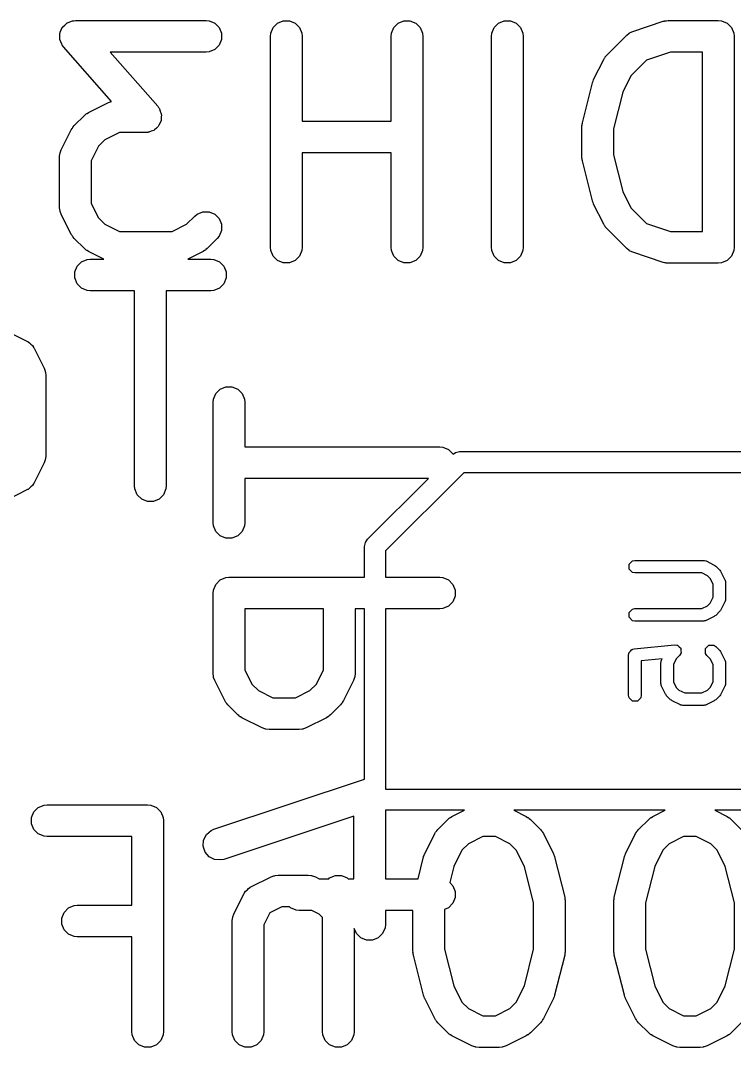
# Model space of a CAD drawing. Extents: x 3.93 to 7.47, y -4.9 to -2.95.
# Drawn here: x 4.5644 to 4.6977, y -4.2092 to -4.0176 of the extents above; entities that cross this region are included whole.
import ezdxf

# ---------------------------------------------------------------- set-up
doc = ezdxf.new("R2010")
doc.units = 0
doc.header["$MEASUREMENT"] = 0
doc.layers.add('BLACK', color=7, linetype='CONTINUOUS')

msp = doc.modelspace()

# ---------------------------------------------------------------- linework, layer by layer
at = {"layer": 'BLACK', "linetype": 'CONTINUOUS'}
for p, q in [((4.57268, -4.01845), (4.57302, -4.01811)), ((4.57302, -4.01811), (4.57311, -4.01807)), ((4.57311, -4.01807), (4.57319, -4.01801)), ((4.57319, -4.01801), (4.57364, -4.01785)), ((4.57364, -4.01785), (4.57408, -4.01767)), ((4.57408, -4.01767), (4.57422, -4.01765)), ((4.57422, -4.01765), (4.57428, -4.01764)), ((4.57428, -4.01764), (4.57436, -4.01764)), ((4.57436, -4.01764), (4.57466, -4.01761)), ((4.57466, -4.01761), (4.59903, -4.01761)), ((4.59903, -4.01761), (4.59961, -4.01767)), ((4.59961, -4.01767), (4.60067, -4.01811)), ((4.60067, -4.01811), (4.60149, -4.01892)), ((4.61157, -4.01892), (4.61239, -4.01811)), ((4.61239, -4.01811), (4.61345, -4.01767)), ((4.61345, -4.01767), (4.61461, -4.01767)), ((4.61461, -4.01767), (4.61567, -4.01811)), ((4.61567, -4.01811), (4.61649, -4.01892)), ((4.63407, -4.01892), (4.63489, -4.01811)), ((4.63489, -4.01811), (4.63595, -4.01767)), ((4.63595, -4.01767), (4.6371, -4.01767)), ((4.6371, -4.01767), (4.63817, -4.01811)), ((4.63817, -4.01811), (4.63898, -4.01892)), ((4.65282, -4.01892), (4.65363, -4.01811)), ((4.65363, -4.01811), (4.6547, -4.01767)), ((4.6547, -4.01767), (4.65585, -4.01767)), ((4.65585, -4.01767), (4.65692, -4.01811)), ((4.65692, -4.01811), (4.65773, -4.01892)), ((4.67871, -4.01964), (4.68434, -4.01776)), ((4.68434, -4.01776), (4.68462, -4.0177)), ((4.68462, -4.0177), (4.68469, -4.01767)), ((4.68469, -4.01767), (4.6848, -4.01766)), ((4.6848, -4.01766), (4.6849, -4.01764)), ((4.6849, -4.01764), (4.68498, -4.01764)), ((4.68498, -4.01764), (4.68527, -4.01761)), ((4.68527, -4.01761), (4.69464, -4.01761)), ((4.69464, -4.01761), (4.69522, -4.01767)), ((4.69522, -4.01767), (4.69629, -4.01811)), ((4.69629, -4.01811), (4.6971, -4.01892)), ((4.57176, -4.01999), (4.5718, -4.0199)), ((4.57176, -4.02047), (4.57176, -4.01999)), ((4.5718, -4.0199), (4.57181, -4.0198)), ((4.57181, -4.0198), (4.57202, -4.01937)), ((4.57202, -4.01937), (4.5722, -4.01892)), ((4.5722, -4.01892), (4.57228, -4.01885)), ((4.57228, -4.01885), (4.57232, -4.01876)), ((4.57232, -4.01876), (4.57268, -4.01845)), ((4.60149, -4.01892), (4.60193, -4.01999)), ((4.60193, -4.01999), (4.60193, -4.02114)), ((4.61108, -4.02056), (4.61113, -4.01999)), ((4.61113, -4.01999), (4.61157, -4.01892)), ((4.61649, -4.01892), (4.61693, -4.01999)), ((4.61693, -4.01999), (4.61698, -4.02056)), ((4.63357, -4.02056), (4.63363, -4.01999)), ((4.63363, -4.01999), (4.63407, -4.01892)), ((4.63898, -4.01892), (4.63942, -4.01999)), ((4.63942, -4.01999), (4.63948, -4.02056)), ((4.65232, -4.02056), (4.65238, -4.01999)), ((4.65238, -4.01999), (4.65282, -4.01892)), ((4.65773, -4.01892), (4.65817, -4.01999)), ((4.65817, -4.01999), (4.65823, -4.02056)), ((4.67756, -4.02035), (4.67801, -4.01998)), ((4.67801, -4.01998), (4.6781, -4.01994)), ((4.6781, -4.01994), (4.67818, -4.01987)), ((4.67818, -4.01987), (4.67871, -4.01964)), ((4.6971, -4.01892), (4.69754, -4.01999)), ((4.69754, -4.01999), (4.6976, -4.02056)), ((4.57173, -4.02095), (4.57176, -4.02047)), ((4.57176, -4.02104), (4.57173, -4.02095)), ((4.57176, -4.02114), (4.57176, -4.02104)), ((4.57195, -4.02158), (4.57176, -4.02114)), ((4.5721, -4.02204), (4.57195, -4.02158)), ((4.57218, -4.02215), (4.5721, -4.02204)), ((4.60193, -4.02114), (4.60149, -4.02221)), ((4.61108, -4.05993), (4.61108, -4.02056)), ((4.61698, -4.02056), (4.61698, -4.03636)), ((4.63357, -4.03636), (4.63357, -4.02056)), ((4.63948, -4.02056), (4.63948, -4.05993)), ((4.65232, -4.05993), (4.65232, -4.02056)), ((4.65823, -4.02056), (4.65823, -4.05993)), ((4.67381, -4.0241), (4.67756, -4.02035)), ((4.6976, -4.02056), (4.6976, -4.05993)), ((4.5722, -4.02221), (4.57218, -4.02215)), ((4.57226, -4.02226), (4.5722, -4.02221)), ((4.57244, -4.02251), (4.57226, -4.02226)), ((4.58137, -4.03272), (4.57244, -4.02251)), ((4.59903, -4.02352), (4.58117, -4.02352)), ((4.58117, -4.02352), (4.59001, -4.03362)), ((4.59961, -4.02346), (4.59903, -4.02352)), ((4.60067, -4.02302), (4.59961, -4.02346)), ((4.60149, -4.02221), (4.60067, -4.02302)), ((4.68575, -4.02352), (4.68124, -4.02502)), ((4.69169, -4.02352), (4.68575, -4.02352)), ((4.69169, -4.05698), (4.69169, -4.02352)), ((4.67138, -4.02862), (4.67326, -4.02487)), ((4.67326, -4.02487), (4.67341, -4.02462)), ((4.67341, -4.02462), (4.67344, -4.02455)), ((4.67344, -4.02455), (4.67351, -4.02447)), ((4.67351, -4.02447), (4.67356, -4.02438)), ((4.67356, -4.02438), (4.67362, -4.02433)), ((4.67362, -4.02433), (4.67381, -4.0241)), ((4.68124, -4.02502), (4.67832, -4.02794)), ((4.66928, -4.03672), (4.67116, -4.02922)), ((4.67116, -4.02922), (4.67117, -4.02918)), ((4.67117, -4.02916), (4.67127, -4.02892)), ((4.67117, -4.02918), (4.67117, -4.02916)), ((4.67127, -4.02892), (4.67135, -4.02868)), ((4.67135, -4.02868), (4.67137, -4.02866)), ((4.67137, -4.02866), (4.67138, -4.02862)), ((4.67832, -4.02794), (4.67681, -4.03097)), ((4.67681, -4.03097), (4.6751, -4.0378)), ((4.57709, -4.0348), (4.58084, -4.03292)), ((4.58084, -4.03292), (4.58137, -4.03272)), ((4.59001, -4.03362), (4.59018, -4.03387)), ((4.57445, -4.03722), (4.57632, -4.03535)), ((4.57632, -4.03535), (4.57655, -4.03516)), ((4.57655, -4.03516), (4.5766, -4.0351)), ((4.5766, -4.0351), (4.57669, -4.03505)), ((4.57669, -4.03505), (4.57677, -4.03498)), ((4.57677, -4.03498), (4.57684, -4.03495)), ((4.57684, -4.03495), (4.57709, -4.0348)), ((4.59018, -4.03387), (4.59024, -4.03392)), ((4.59024, -4.03392), (4.59026, -4.03397)), ((4.59026, -4.03397), (4.59034, -4.03409)), ((4.59034, -4.03409), (4.5905, -4.03454)), ((4.5905, -4.03454), (4.59068, -4.03499)), ((4.59068, -4.03499), (4.59068, -4.03509)), ((4.59068, -4.03509), (4.59071, -4.03518)), ((4.59071, -4.03518), (4.59068, -4.03566)), ((4.5742, -4.0375), (4.57426, -4.03745)), ((4.57426, -4.03745), (4.57445, -4.03722)), ((4.59012, -4.03736), (4.58976, -4.03768)), ((4.59017, -4.03727), (4.59012, -4.03736)), ((4.59024, -4.0372), (4.59017, -4.03727)), ((4.59042, -4.03676), (4.59024, -4.0372)), ((4.59063, -4.03633), (4.59042, -4.03676)), ((4.59064, -4.03623), (4.59063, -4.03633)), ((4.59068, -4.03614), (4.59064, -4.03623)), ((4.59068, -4.03566), (4.59068, -4.03614)), ((4.61698, -4.03636), (4.63357, -4.03636)), ((4.66919, -4.03744), (4.6692, -4.03734)), ((4.66919, -4.04306), (4.66919, -4.03744)), ((4.6692, -4.03729), (4.66923, -4.03708)), ((4.6692, -4.03734), (4.6692, -4.03729)), ((4.66923, -4.03708), (4.66925, -4.03686)), ((4.66925, -4.03686), (4.66927, -4.03682)), ((4.66927, -4.03682), (4.66928, -4.03672)), ((4.57202, -4.04174), (4.57389, -4.03799)), ((4.57389, -4.03799), (4.57405, -4.03774)), ((4.57405, -4.03774), (4.57408, -4.03767)), ((4.57408, -4.03767), (4.57415, -4.03759)), ((4.57415, -4.03759), (4.5742, -4.0375)), ((4.58286, -4.03852), (4.58016, -4.03986)), ((4.58778, -4.03852), (4.58286, -4.03852)), ((4.58809, -4.03849), (4.58778, -4.03852)), ((4.58817, -4.03849), (4.58809, -4.03849)), ((4.58822, -4.03847), (4.58817, -4.03849)), ((4.58836, -4.03846), (4.58822, -4.03847)), ((4.5888, -4.03828), (4.58836, -4.03846)), ((4.58926, -4.03812), (4.5888, -4.03828)), ((4.58933, -4.03806), (4.58926, -4.03812)), ((4.58942, -4.03802), (4.58933, -4.03806)), ((4.58976, -4.03768), (4.58942, -4.03802)), ((4.6751, -4.0378), (4.6751, -4.0427)), ((4.57896, -4.04106), (4.57761, -4.04376)), ((4.58016, -4.03986), (4.57896, -4.04106)), ((4.57171, -4.04306), (4.57176, -4.04249)), ((4.57171, -4.05244), (4.57171, -4.04306)), ((4.57176, -4.04249), (4.5718, -4.04239)), ((4.5718, -4.04239), (4.57181, -4.04228)), ((4.57181, -4.04228), (4.57202, -4.04174)), ((4.63357, -4.04227), (4.61698, -4.04227)), ((4.61698, -4.04227), (4.61698, -4.05993)), ((4.63357, -4.05993), (4.63357, -4.04227)), ((4.6692, -4.04316), (4.66919, -4.04306)), ((4.6692, -4.04321), (4.6692, -4.04316)), ((4.66923, -4.04342), (4.6692, -4.04321)), ((4.6751, -4.0427), (4.67681, -4.04953)), ((4.57761, -4.04376), (4.57761, -4.05174)), ((4.66925, -4.04364), (4.66923, -4.04342)), ((4.66927, -4.04368), (4.66925, -4.04364)), ((4.66928, -4.04378), (4.66927, -4.04368)), ((4.67116, -4.05128), (4.66928, -4.04378)), ((4.67681, -4.04953), (4.67832, -4.05256)), ((4.57176, -4.05301), (4.57171, -4.05244)), ((4.57761, -4.05174), (4.57896, -4.05444)), ((4.67117, -4.05132), (4.67116, -4.05128)), ((4.67117, -4.05134), (4.67117, -4.05132)), ((4.67127, -4.05158), (4.67117, -4.05134)), ((4.67135, -4.05182), (4.67127, -4.05158)), ((4.67137, -4.05184), (4.67135, -4.05182)), ((4.67138, -4.05188), (4.67137, -4.05184)), ((4.67326, -4.05563), (4.67138, -4.05188)), ((4.67832, -4.05256), (4.68124, -4.05548)), ((4.5718, -4.05311), (4.57176, -4.05301)), ((4.57181, -4.05322), (4.5718, -4.05311)), ((4.57202, -4.05376), (4.57181, -4.05322)), ((4.57389, -4.05751), (4.57202, -4.05376)), ((4.57896, -4.05444), (4.58016, -4.05563)), ((4.59541, -4.05563), (4.59694, -4.0541)), ((4.59694, -4.0541), (4.59739, -4.05373)), ((4.59739, -4.05373), (4.59846, -4.05329)), ((4.59846, -4.05329), (4.59961, -4.05329)), ((4.59961, -4.05329), (4.60067, -4.05373)), ((4.60067, -4.05373), (4.60149, -4.05454)), ((4.60149, -4.05454), (4.60193, -4.05561)), ((4.58016, -4.05563), (4.58286, -4.05698)), ((4.59271, -4.05698), (4.59541, -4.05563)), ((4.60193, -4.05561), (4.60193, -4.05676)), ((4.67341, -4.05588), (4.67326, -4.05563)), ((4.67344, -4.05595), (4.67341, -4.05588)), ((4.67351, -4.05603), (4.67344, -4.05595)), ((4.67356, -4.05612), (4.67351, -4.05603)), ((4.67362, -4.05617), (4.67356, -4.05612)), ((4.67381, -4.0564), (4.67362, -4.05617)), ((4.67756, -4.06015), (4.67381, -4.0564)), ((4.68124, -4.05548), (4.68575, -4.05698)), ((4.57405, -4.05775), (4.57389, -4.05751)), ((4.57408, -4.05783), (4.57405, -4.05775)), ((4.57415, -4.05791), (4.57408, -4.05783)), ((4.5742, -4.058), (4.57415, -4.05791)), ((4.57426, -4.05805), (4.5742, -4.058)), ((4.57445, -4.05827), (4.57426, -4.05805)), ((4.57632, -4.06015), (4.57445, -4.05827)), ((4.58286, -4.05698), (4.59271, -4.05698)), ((4.60112, -4.05827), (4.59924, -4.06015)), ((4.60149, -4.05783), (4.60112, -4.05827)), ((4.60193, -4.05676), (4.60149, -4.05783)), ((4.68575, -4.05698), (4.69169, -4.05698)), ((4.57655, -4.06033), (4.57632, -4.06015)), ((4.5766, -4.06039), (4.57655, -4.06033)), ((4.57669, -4.06045), (4.5766, -4.06039)), ((4.57677, -4.06052), (4.57669, -4.06045)), ((4.59888, -4.06045), (4.5988, -4.06052)), ((4.59897, -4.06039), (4.59888, -4.06045)), ((4.59902, -4.06033), (4.59897, -4.06039)), ((4.59924, -4.06015), (4.59902, -4.06033)), ((4.61113, -4.06051), (4.61108, -4.05993)), ((4.61698, -4.05993), (4.61693, -4.06051)), ((4.63363, -4.06051), (4.63357, -4.05993)), ((4.63948, -4.05993), (4.63942, -4.06051)), ((4.65238, -4.06051), (4.65232, -4.05993)), ((4.65823, -4.05993), (4.65817, -4.06051)), ((4.67801, -4.06052), (4.67756, -4.06015)), ((4.6976, -4.05993), (4.69754, -4.06051)), ((4.57577, -4.06262), (4.57684, -4.06218)), ((4.57684, -4.06055), (4.57677, -4.06052)), ((4.57709, -4.0607), (4.57684, -4.06055)), ((4.57684, -4.06218), (4.57741, -4.06212)), ((4.57993, -4.06212), (4.57709, -4.0607)), ((4.57741, -4.06212), (4.57993, -4.06212)), ((4.59848, -4.0607), (4.59563, -4.06212)), ((4.59563, -4.06212), (4.59991, -4.06212)), ((4.59873, -4.06055), (4.59848, -4.0607)), ((4.5988, -4.06052), (4.59873, -4.06055)), ((4.59991, -4.06212), (4.60048, -4.06218)), ((4.60048, -4.06218), (4.60155, -4.06262)), ((4.61157, -4.06158), (4.61113, -4.06051)), ((4.61239, -4.06239), (4.61157, -4.06158)), ((4.61649, -4.06158), (4.61567, -4.06239)), ((4.61693, -4.06051), (4.61649, -4.06158)), ((4.63407, -4.06158), (4.63363, -4.06051)), ((4.63489, -4.06239), (4.63407, -4.06158)), ((4.63898, -4.06158), (4.63817, -4.06239)), ((4.63942, -4.06051), (4.63898, -4.06158)), ((4.65282, -4.06158), (4.65238, -4.06051)), ((4.65363, -4.06239), (4.65282, -4.06158)), ((4.65773, -4.06158), (4.65692, -4.06239)), ((4.65817, -4.06051), (4.65773, -4.06158)), ((4.6781, -4.06056), (4.67801, -4.06052)), ((4.67818, -4.06063), (4.6781, -4.06056)), ((4.67871, -4.06086), (4.67818, -4.06063)), ((4.68434, -4.06274), (4.67871, -4.06086)), ((4.6971, -4.06158), (4.69629, -4.06239)), ((4.69754, -4.06051), (4.6971, -4.06158)), ((4.69754, -4.06051), (4.69754, -4.06051)), ((4.57452, -4.0645), (4.57496, -4.06344)), ((4.57496, -4.06344), (4.57577, -4.06262)), ((4.60155, -4.06262), (4.60236, -4.06344)), ((4.60236, -4.06344), (4.6028, -4.0645)), ((4.61345, -4.06283), (4.61239, -4.06239)), ((4.61461, -4.06283), (4.61345, -4.06283)), ((4.61567, -4.06239), (4.61461, -4.06283)), ((4.63595, -4.06283), (4.63489, -4.06239)), ((4.6371, -4.06283), (4.63595, -4.06283)), ((4.63817, -4.06239), (4.6371, -4.06283)), ((4.6547, -4.06283), (4.65363, -4.06239)), ((4.65585, -4.06283), (4.6547, -4.06283)), ((4.65692, -4.06239), (4.65585, -4.06283)), ((4.68462, -4.0628), (4.68434, -4.06274)), ((4.68469, -4.06283), (4.68462, -4.0628)), ((4.6848, -4.06284), (4.68469, -4.06283)), ((4.6849, -4.06286), (4.6848, -4.06284)), ((4.68498, -4.06286), (4.6849, -4.06286)), ((4.68527, -4.06289), (4.68498, -4.06286)), ((4.69464, -4.06289), (4.68527, -4.06289)), ((4.69522, -4.06283), (4.69464, -4.06289)), ((4.69629, -4.06239), (4.69522, -4.06283)), ((4.57452, -4.06565), (4.57452, -4.0645)), ((4.57496, -4.06672), (4.57452, -4.06565)), ((4.6028, -4.06565), (4.60236, -4.06672)), ((4.6028, -4.0645), (4.6028, -4.06565)), ((4.57577, -4.06753), (4.57496, -4.06672)), ((4.57684, -4.06797), (4.57577, -4.06753)), ((4.57741, -4.06803), (4.57684, -4.06797)), ((4.58571, -4.06803), (4.57741, -4.06803)), ((4.58571, -4.10445), (4.58571, -4.06803)), ((4.59991, -4.06803), (4.59161, -4.06803)), ((4.59161, -4.06803), (4.59161, -4.10445)), ((4.60048, -4.06797), (4.59991, -4.06803)), ((4.60155, -4.06753), (4.60048, -4.06797)), ((4.60236, -4.06672), (4.60155, -4.06753)), ((4.56186, -4.07556), (4.56561, -4.07743)), ((4.56561, -4.07743), (4.5657, -4.07749)), ((4.5657, -4.07749), (4.56575, -4.07751)), ((4.56575, -4.07751), (4.56581, -4.07756)), ((4.56581, -4.07756), (4.5661, -4.07774)), ((4.5661, -4.07774), (4.56634, -4.07802)), ((4.56634, -4.07802), (4.56662, -4.07826)), ((4.56662, -4.07826), (4.5668, -4.07856)), ((4.5668, -4.07856), (4.56685, -4.07861)), ((4.56685, -4.07861), (4.56687, -4.07866)), ((4.56687, -4.07866), (4.56693, -4.07875)), ((4.56693, -4.07875), (4.5688, -4.0825)), ((4.5688, -4.0825), (4.56901, -4.08304)), ((4.56901, -4.08304), (4.56902, -4.08315)), ((4.56902, -4.08315), (4.56906, -4.08325)), ((4.56906, -4.08325), (4.56912, -4.08382)), ((4.56912, -4.08382), (4.56912, -4.09882)), ((4.6004, -4.08826), (4.60084, -4.0872)), ((4.60084, -4.0872), (4.60166, -4.08638)), ((4.60166, -4.08638), (4.60272, -4.08594)), ((4.60272, -4.08594), (4.60387, -4.08594)), ((4.60387, -4.08594), (4.60494, -4.08638)), ((4.60494, -4.08638), (4.60575, -4.0872)), ((4.60575, -4.0872), (4.60619, -4.08826)), ((4.60034, -4.08884), (4.6004, -4.08826)), ((4.60034, -4.11133), (4.60034, -4.08884)), ((4.60619, -4.08826), (4.60625, -4.08884)), ((4.60625, -4.08884), (4.60625, -4.09713)), ((4.60625, -4.09713), (4.64267, -4.09713)), ((4.64267, -4.09713), (4.64324, -4.09719)), ((4.64324, -4.09719), (4.64431, -4.09763)), ((4.64431, -4.09763), (4.64512, -4.09844)), ((4.64512, -4.09844), (4.64514, -4.0985)), ((4.64514, -4.0985), (4.64558, -4.0982)), ((4.64558, -4.0982), (4.64634, -4.09805)), ((4.64558, -4.0982), (4.64558, -4.0982)), ((4.64634, -4.09805), (4.7196, -4.09805)), ((4.5688, -4.10014), (4.56693, -4.10389)), ((4.56901, -4.0996), (4.5688, -4.10014)), ((4.56902, -4.0995), (4.56901, -4.0996)), ((4.56906, -4.0994), (4.56902, -4.0995)), ((4.56912, -4.09882), (4.56906, -4.0994)), ((4.64715, -4.10199), (4.63256, -4.11658)), ((4.71633, -4.10199), (4.64715, -4.10199)), ((4.56662, -4.10438), (4.56634, -4.10462)), ((4.5668, -4.10409), (4.56662, -4.10438)), ((4.56685, -4.10403), (4.5668, -4.10409)), ((4.56687, -4.10399), (4.56685, -4.10403)), ((4.56693, -4.10389), (4.56687, -4.10399)), ((4.58576, -4.10502), (4.58571, -4.10445)), ((4.59161, -4.10445), (4.59156, -4.10502)), ((4.64054, -4.10304), (4.60625, -4.10304)), ((4.60625, -4.10304), (4.60625, -4.11133)), ((4.6292, -4.11438), (4.64054, -4.10304)), ((4.56561, -4.10521), (4.56186, -4.10709)), ((4.5657, -4.10515), (4.56561, -4.10521)), ((4.56575, -4.10514), (4.5657, -4.10515)), ((4.56581, -4.10509), (4.56575, -4.10514)), ((4.5661, -4.1049), (4.56581, -4.10509)), ((4.56634, -4.10462), (4.5661, -4.1049)), ((4.5862, -4.10609), (4.58576, -4.10502)), ((4.58702, -4.1069), (4.5862, -4.10609)), ((4.59111, -4.10609), (4.5903, -4.1069)), ((4.59156, -4.10502), (4.59111, -4.10609)), ((4.58808, -4.10734), (4.58702, -4.1069)), ((4.58924, -4.10734), (4.58808, -4.10734)), ((4.5903, -4.1069), (4.58924, -4.10734)), ((4.6004, -4.11191), (4.60034, -4.11133)), ((4.60084, -4.11297), (4.6004, -4.11191)), ((4.60619, -4.11191), (4.60575, -4.11297)), ((4.60625, -4.11133), (4.60619, -4.11191)), ((4.60166, -4.11379), (4.60084, -4.11297)), ((4.60272, -4.11423), (4.60166, -4.11379)), ((4.60494, -4.11379), (4.60387, -4.11423)), ((4.60575, -4.11297), (4.60494, -4.11379)), ((4.60387, -4.11423), (4.60272, -4.11423)), ((4.62862, -4.11577), (4.62877, -4.11502)), ((4.62862, -4.1215), (4.62862, -4.11577)), ((4.62877, -4.11502), (4.6292, -4.11438)), ((4.63256, -4.11658), (4.63256, -4.1215)), ((4.678, -4.11907), (4.67864, -4.11843)), ((4.678, -4.11997), (4.678, -4.11907)), ((4.67864, -4.11843), (4.67909, -4.11834)), ((4.67909, -4.11834), (4.69184, -4.11834)), ((4.69184, -4.11834), (4.6919, -4.11835)), ((4.6919, -4.11835), (4.69192, -4.11834)), ((4.69192, -4.11834), (4.6921, -4.11839)), ((4.6921, -4.11839), (4.69229, -4.11843)), ((4.69229, -4.11843), (4.69231, -4.11845)), ((4.69231, -4.11845), (4.69237, -4.11846)), ((4.69237, -4.11846), (4.69387, -4.11921)), ((4.69387, -4.11921), (4.69402, -4.11933)), ((4.69402, -4.11933), (4.69417, -4.11943)), ((4.69417, -4.11943), (4.69492, -4.12018)), ((4.60166, -4.122), (4.60272, -4.12156)), ((4.60272, -4.12156), (4.6033, -4.1215)), ((4.6033, -4.1215), (4.62862, -4.1215)), ((4.63256, -4.1215), (4.64267, -4.1215)), ((4.64267, -4.1215), (4.64324, -4.12156)), ((4.64324, -4.12156), (4.64431, -4.122)), ((4.67864, -4.12061), (4.678, -4.11997)), ((4.67909, -4.1207), (4.67864, -4.12061)), ((4.69156, -4.1207), (4.67909, -4.1207)), ((4.69264, -4.12124), (4.69156, -4.1207)), ((4.69312, -4.12172), (4.69264, -4.12124)), ((4.69366, -4.1228), (4.69312, -4.12172)), ((4.69492, -4.12018), (4.69503, -4.12034)), ((4.69503, -4.12034), (4.69514, -4.12049)), ((4.69514, -4.12049), (4.69589, -4.12199)), ((4.6004, -4.12388), (4.60084, -4.12282)), ((4.60084, -4.12282), (4.60166, -4.122)), ((4.64431, -4.122), (4.64512, -4.12282)), ((4.64512, -4.12282), (4.64556, -4.12388)), ((4.69366, -4.12524), (4.69366, -4.1228)), ((4.69589, -4.12199), (4.69591, -4.12205)), ((4.69591, -4.12205), (4.69593, -4.12207)), ((4.69593, -4.12207), (4.69597, -4.12225)), ((4.69597, -4.12225), (4.69602, -4.12243)), ((4.69602, -4.12243), (4.69601, -4.12246)), ((4.69601, -4.12246), (4.69602, -4.12252)), ((4.69602, -4.12252), (4.69602, -4.12552)), ((4.60034, -4.12446), (4.6004, -4.12388)), ((4.60034, -4.13945), (4.60034, -4.12446)), ((4.64556, -4.12503), (4.64512, -4.1261)), ((4.64556, -4.12388), (4.64556, -4.12503)), ((4.69312, -4.12632), (4.69366, -4.12524)), ((4.69602, -4.1256), (4.69597, -4.12578)), ((4.69602, -4.12552), (4.69601, -4.12558)), ((4.69601, -4.12558), (4.69602, -4.1256)), ((4.62097, -4.12741), (4.60625, -4.12741)), ((4.60625, -4.12741), (4.60625, -4.13876)), ((4.62097, -4.13876), (4.62097, -4.12741)), ((4.62862, -4.12741), (4.62687, -4.12741)), ((4.62687, -4.12741), (4.62687, -4.13945)), ((4.62862, -4.15915), (4.62862, -4.12741)), ((4.64267, -4.12741), (4.63256, -4.12741)), ((4.63256, -4.12741), (4.63256, -4.16104)), ((4.64324, -4.12735), (4.64267, -4.12741)), ((4.64431, -4.12691), (4.64324, -4.12735)), ((4.64512, -4.1261), (4.64431, -4.12691)), ((4.678, -4.12807), (4.67864, -4.12743)), ((4.67864, -4.12743), (4.67909, -4.12734)), ((4.67909, -4.12734), (4.69156, -4.12734)), ((4.69156, -4.12734), (4.69264, -4.1268)), ((4.69264, -4.1268), (4.69312, -4.12632)), ((4.69589, -4.12605), (4.69514, -4.12755)), ((4.69591, -4.12599), (4.69589, -4.12605)), ((4.69593, -4.12597), (4.69591, -4.12599)), ((4.69597, -4.12578), (4.69593, -4.12597)), ((4.678, -4.12897), (4.678, -4.12807)), ((4.67864, -4.12961), (4.678, -4.12897)), ((4.69387, -4.12882), (4.69237, -4.12957)), ((4.69402, -4.12871), (4.69387, -4.12882)), ((4.69417, -4.1286), (4.69402, -4.12871)), ((4.69492, -4.12785), (4.69417, -4.1286)), ((4.69503, -4.1277), (4.69492, -4.12785)), ((4.69514, -4.12755), (4.69503, -4.1277)), ((4.67909, -4.1297), (4.67864, -4.12961)), ((4.69184, -4.1297), (4.67909, -4.1297)), ((4.6919, -4.12969), (4.69184, -4.1297)), ((4.69192, -4.1297), (4.6919, -4.12969)), ((4.6921, -4.12965), (4.69192, -4.1297)), ((4.69229, -4.12961), (4.6921, -4.12965)), ((4.69231, -4.12959), (4.69229, -4.12961)), ((4.69237, -4.12957), (4.69231, -4.12959)), ((4.67828, -4.13528), (4.67853, -4.13498)), ((4.67853, -4.13498), (4.67861, -4.13495)), ((4.67861, -4.13495), (4.67864, -4.13493)), ((4.67864, -4.13493), (4.6787, -4.13493)), ((4.6787, -4.13493), (4.67897, -4.13484)), ((4.67897, -4.13484), (4.68647, -4.13409)), ((4.68647, -4.13409), (4.68693, -4.13414)), ((4.68693, -4.13414), (4.68698, -4.13418)), ((4.68698, -4.13418), (4.68704, -4.13418)), ((4.68704, -4.13418), (4.68732, -4.13446)), ((4.68732, -4.13446), (4.68763, -4.13471)), ((4.68763, -4.13471), (4.68764, -4.13477)), ((4.68764, -4.13477), (4.68768, -4.13481)), ((4.68768, -4.13481), (4.68768, -4.13521)), ((4.69225, -4.13481), (4.69289, -4.13418)), ((4.69225, -4.13572), (4.69225, -4.13481)), ((4.69289, -4.13418), (4.69379, -4.13418)), ((4.69379, -4.13418), (4.69417, -4.13443)), ((4.69417, -4.13443), (4.69492, -4.13518)), ((4.69492, -4.13518), (4.69503, -4.13534)), ((4.67791, -4.13602), (4.67796, -4.13573)), ((4.67791, -4.14352), (4.67791, -4.13602)), ((4.67796, -4.13568), (4.67798, -4.13565)), ((4.67796, -4.13573), (4.67796, -4.13568)), ((4.67798, -4.13565), (4.678, -4.13556)), ((4.678, -4.13556), (4.67828, -4.13528)), ((4.68418, -4.13669), (4.68027, -4.13709)), ((4.68027, -4.13709), (4.68027, -4.14352)), ((4.68396, -4.13725), (4.684, -4.13706)), ((4.684, -4.13706), (4.68402, -4.13704)), ((4.68402, -4.13704), (4.68403, -4.13699)), ((4.68403, -4.13699), (4.68418, -4.13669)), ((4.68681, -4.13672), (4.68627, -4.13779)), ((4.68742, -4.1361), (4.68681, -4.13672)), ((4.68768, -4.13572), (4.68742, -4.1361)), ((4.68768, -4.13521), (4.68772, -4.13561)), ((4.68772, -4.13561), (4.68768, -4.13566)), ((4.68768, -4.13566), (4.68768, -4.13572)), ((4.6925, -4.1361), (4.69225, -4.13572)), ((4.69312, -4.13672), (4.6925, -4.1361)), ((4.69366, -4.13779), (4.69312, -4.13672)), ((4.69503, -4.13534), (4.69514, -4.13549)), ((4.69514, -4.13549), (4.69589, -4.13699)), ((4.69589, -4.13699), (4.69591, -4.13704)), ((4.69591, -4.13704), (4.69593, -4.13706)), ((4.69593, -4.13706), (4.69597, -4.13725)), ((4.60625, -4.13876), (4.6076, -4.14145)), ((4.61962, -4.14145), (4.62097, -4.13876)), ((4.68391, -4.13743), (4.68396, -4.13725)), ((4.68392, -4.13746), (4.68391, -4.13743)), ((4.68391, -4.13752), (4.68392, -4.13746)), ((4.68391, -4.14127), (4.68391, -4.13752)), ((4.68627, -4.13779), (4.68627, -4.14099)), ((4.69366, -4.14099), (4.69366, -4.13779)), ((4.69597, -4.13725), (4.69602, -4.13743)), ((4.69602, -4.13743), (4.69601, -4.13746)), ((4.69601, -4.13746), (4.69602, -4.13752)), ((4.69602, -4.13752), (4.69602, -4.14127)), ((4.6004, -4.14003), (4.60034, -4.13945)), ((4.60044, -4.14013), (4.6004, -4.14003)), ((4.60045, -4.14023), (4.60044, -4.14013)), ((4.60066, -4.14077), (4.60045, -4.14023)), ((4.60253, -4.14452), (4.60066, -4.14077)), ((4.62656, -4.14077), (4.62469, -4.14452)), ((4.62677, -4.14023), (4.62656, -4.14077)), ((4.62678, -4.14013), (4.62677, -4.14023)), ((4.62682, -4.14003), (4.62678, -4.14013)), ((4.62687, -4.13945), (4.62682, -4.14003)), ((4.6076, -4.14145), (4.6088, -4.14265)), ((4.6088, -4.14265), (4.61149, -4.144)), ((4.61572, -4.144), (4.61842, -4.14265)), ((4.61842, -4.14265), (4.61962, -4.14145)), ((4.68392, -4.14132), (4.68391, -4.14127)), ((4.68391, -4.14135), (4.68392, -4.14132)), ((4.68396, -4.14153), (4.68391, -4.14135)), ((4.684, -4.14172), (4.68396, -4.14153)), ((4.68402, -4.14174), (4.684, -4.14172)), ((4.68403, -4.14179), (4.68402, -4.14174)), ((4.68478, -4.14329), (4.68403, -4.14179)), ((4.68627, -4.14099), (4.68681, -4.14207)), ((4.68681, -4.14207), (4.68729, -4.14254)), ((4.68729, -4.14254), (4.68837, -4.14308)), ((4.69156, -4.14308), (4.69264, -4.14254)), ((4.69264, -4.14254), (4.69312, -4.14207)), ((4.69312, -4.14207), (4.69366, -4.14099)), ((4.69589, -4.14179), (4.69514, -4.14329)), ((4.69591, -4.14174), (4.69589, -4.14179)), ((4.69593, -4.14172), (4.69591, -4.14174)), ((4.69597, -4.14153), (4.69593, -4.14172)), ((4.69602, -4.14135), (4.69597, -4.14153)), ((4.69602, -4.14127), (4.69601, -4.14132)), ((4.69601, -4.14132), (4.69602, -4.14135)), ((4.60269, -4.14477), (4.60253, -4.14452)), ((4.60272, -4.14484), (4.60269, -4.14477)), ((4.61149, -4.144), (4.61572, -4.144)), ((4.62453, -4.14477), (4.6245, -4.14484)), ((4.62469, -4.14452), (4.62453, -4.14477)), ((4.678, -4.14397), (4.67791, -4.14352)), ((4.67864, -4.14461), (4.678, -4.14397)), ((4.67954, -4.14461), (4.67864, -4.14461)), ((4.68018, -4.14397), (4.67954, -4.14461)), ((4.68027, -4.14352), (4.68018, -4.14397)), ((4.6849, -4.14344), (4.68478, -4.14329)), ((4.685, -4.1436), (4.6849, -4.14344)), ((4.68575, -4.14435), (4.685, -4.1436)), ((4.68591, -4.14446), (4.68575, -4.14435)), ((4.68606, -4.14457), (4.68591, -4.14446)), ((4.68756, -4.14532), (4.68606, -4.14457)), ((4.68837, -4.14308), (4.69156, -4.14308)), ((4.69387, -4.14457), (4.69237, -4.14532)), ((4.69402, -4.14446), (4.69387, -4.14457)), ((4.69417, -4.14435), (4.69402, -4.14446)), ((4.69492, -4.1436), (4.69417, -4.14435)), ((4.69503, -4.14344), (4.69492, -4.1436)), ((4.69514, -4.14329), (4.69503, -4.14344)), ((4.60278, -4.14493), (4.60272, -4.14484)), ((4.60284, -4.14501), (4.60278, -4.14493)), ((4.6029, -4.14507), (4.60284, -4.14501)), ((4.60308, -4.14529), (4.6029, -4.14507)), ((4.60496, -4.14717), (4.60308, -4.14529)), ((4.62413, -4.14529), (4.62226, -4.14717)), ((4.62432, -4.14507), (4.62413, -4.14529)), ((4.62438, -4.14501), (4.62432, -4.14507)), ((4.62443, -4.14493), (4.62438, -4.14501)), ((4.6245, -4.14484), (4.62443, -4.14493)), ((4.68762, -4.14534), (4.68756, -4.14532)), ((4.68764, -4.14536), (4.68762, -4.14534)), ((4.68782, -4.14539), (4.68764, -4.14536)), ((4.688, -4.14544), (4.68782, -4.14539)), ((4.68803, -4.14543), (4.688, -4.14544)), ((4.68809, -4.14545), (4.68803, -4.14543)), ((4.69184, -4.14545), (4.68809, -4.14545)), ((4.6919, -4.14543), (4.69184, -4.14545)), ((4.69192, -4.14544), (4.6919, -4.14543)), ((4.6921, -4.14539), (4.69192, -4.14544)), ((4.69229, -4.14536), (4.6921, -4.14539)), ((4.69231, -4.14534), (4.69229, -4.14536)), ((4.69237, -4.14532), (4.69231, -4.14534)), ((4.60519, -4.14735), (4.60496, -4.14717)), ((4.60524, -4.14741), (4.60519, -4.14735)), ((4.60533, -4.14747), (4.60524, -4.14741)), ((4.60541, -4.14753), (4.60533, -4.14747)), ((4.60548, -4.14756), (4.60541, -4.14753)), ((4.60573, -4.14772), (4.60548, -4.14756)), ((4.60948, -4.14959), (4.60573, -4.14772)), ((4.62149, -4.14772), (4.61774, -4.14959)), ((4.62174, -4.14756), (4.62149, -4.14772)), ((4.62181, -4.14753), (4.62174, -4.14756)), ((4.62189, -4.14747), (4.62181, -4.14753)), ((4.62198, -4.14741), (4.62189, -4.14747)), ((4.62203, -4.14735), (4.62198, -4.14741)), ((4.62226, -4.14717), (4.62203, -4.14735)), ((4.61002, -4.1498), (4.60948, -4.14959)), ((4.61012, -4.14981), (4.61002, -4.1498)), ((4.61022, -4.14985), (4.61012, -4.14981)), ((4.6108, -4.14991), (4.61022, -4.14985)), ((4.61642, -4.14991), (4.6108, -4.14991)), ((4.617, -4.14985), (4.61642, -4.14991)), ((4.6171, -4.14981), (4.617, -4.14985)), ((4.6172, -4.1498), (4.6171, -4.14981)), ((4.61774, -4.14959), (4.6172, -4.1498)), ((4.60049, -4.16852), (4.62861, -4.15915)), ((4.62861, -4.15915), (4.62862, -4.15915)), ((4.63256, -4.16104), (4.74279, -4.16104)), ((4.56648, -4.16634), (4.56692, -4.16527)), ((4.56692, -4.16527), (4.56773, -4.16446)), ((4.56773, -4.16446), (4.5688, -4.16402)), ((4.5688, -4.16402), (4.56937, -4.16396)), ((4.56937, -4.16396), (4.58812, -4.16396)), ((4.58812, -4.16396), (4.5887, -4.16402)), ((4.5887, -4.16402), (4.58976, -4.16446)), ((4.58976, -4.16446), (4.59058, -4.16527)), ((4.59058, -4.16527), (4.59102, -4.16634)), ((4.6325, -4.16498), (4.6325, -4.17775)), ((4.64725, -4.16498), (4.6325, -4.16498)), ((4.64492, -4.16615), (4.64725, -4.16498)), ((4.68474, -4.16498), (4.65648, -4.16498)), ((4.65648, -4.16498), (4.65881, -4.16615)), ((4.68241, -4.16615), (4.68474, -4.16498)), ((4.71764, -4.16498), (4.69398, -4.16498)), ((4.69398, -4.16498), (4.6963, -4.16615)), ((4.56648, -4.16749), (4.56648, -4.16634)), ((4.56692, -4.16855), (4.56648, -4.16749)), ((4.59102, -4.16634), (4.59107, -4.16691)), ((4.59107, -4.16691), (4.59107, -4.20628)), ((4.62659, -4.16605), (4.60236, -4.17413)), ((4.62659, -4.17775), (4.62659, -4.16605)), ((4.64228, -4.16857), (4.64415, -4.1667)), ((4.64415, -4.1667), (4.64438, -4.16651)), ((4.64438, -4.16651), (4.64443, -4.16645)), ((4.64443, -4.16645), (4.64452, -4.1664)), ((4.64452, -4.1664), (4.6446, -4.16633)), ((4.6446, -4.16633), (4.64467, -4.1663)), ((4.64467, -4.1663), (4.64492, -4.16615)), ((4.65881, -4.16615), (4.65906, -4.1663)), ((4.65906, -4.1663), (4.65913, -4.16633)), ((4.65913, -4.16633), (4.65921, -4.1664)), ((4.65921, -4.1664), (4.6593, -4.16645)), ((4.6593, -4.16645), (4.65935, -4.16651)), ((4.65935, -4.16651), (4.65957, -4.1667)), ((4.65957, -4.1667), (4.66145, -4.16857)), ((4.67977, -4.16857), (4.68165, -4.1667)), ((4.68165, -4.1667), (4.68187, -4.16651)), ((4.68187, -4.16651), (4.68192, -4.16645)), ((4.68192, -4.16645), (4.68201, -4.1664)), ((4.68201, -4.1664), (4.68209, -4.16633)), ((4.68209, -4.16633), (4.68217, -4.1663)), ((4.68217, -4.1663), (4.68241, -4.16615)), ((4.6963, -4.16615), (4.69655, -4.1663)), ((4.69655, -4.1663), (4.69662, -4.16633)), ((4.69662, -4.16633), (4.6967, -4.1664)), ((4.6967, -4.1664), (4.69679, -4.16645)), ((4.69679, -4.16645), (4.69684, -4.16651)), ((4.69684, -4.16651), (4.69707, -4.1667)), ((4.69707, -4.1667), (4.69894, -4.16857)), ((4.56773, -4.16937), (4.56692, -4.16855)), ((4.5688, -4.16981), (4.56773, -4.16937)), ((4.59858, -4.17055), (4.59909, -4.16951)), ((4.59909, -4.16951), (4.59996, -4.16876)), ((4.59996, -4.16876), (4.60049, -4.16852)), ((4.63985, -4.17309), (4.64172, -4.16934)), ((4.64172, -4.16934), (4.64188, -4.16909)), ((4.64188, -4.16909), (4.64191, -4.16902)), ((4.64191, -4.16902), (4.64197, -4.16894)), ((4.64197, -4.16894), (4.64203, -4.16885)), ((4.64203, -4.16885), (4.64209, -4.1688)), ((4.64209, -4.1688), (4.64228, -4.16857)), ((4.66145, -4.16857), (4.66164, -4.1688)), ((4.66164, -4.1688), (4.66169, -4.16885)), ((4.66169, -4.16885), (4.66175, -4.16894)), ((4.66175, -4.16894), (4.66182, -4.16902)), ((4.66182, -4.16902), (4.66185, -4.16909)), ((4.66185, -4.16909), (4.662, -4.16934)), ((4.662, -4.16934), (4.66388, -4.17309)), ((4.67734, -4.17309), (4.67922, -4.16934)), ((4.67922, -4.16934), (4.67937, -4.16909)), ((4.67937, -4.16909), (4.6794, -4.16902)), ((4.6794, -4.16902), (4.67947, -4.16894)), ((4.67947, -4.16894), (4.67953, -4.16885)), ((4.67953, -4.16885), (4.67959, -4.1688)), ((4.67959, -4.1688), (4.67977, -4.16857)), ((4.56937, -4.16986), (4.5688, -4.16981)), ((4.58517, -4.16986), (4.56937, -4.16986)), ((4.58517, -4.18271), (4.58517, -4.16986)), ((4.59849, -4.17169), (4.59858, -4.17055)), ((4.64799, -4.17121), (4.64679, -4.17241)), ((4.65068, -4.16986), (4.64799, -4.17121)), ((4.65304, -4.16986), (4.65068, -4.16986)), ((4.65574, -4.17121), (4.65304, -4.16986)), ((4.65693, -4.17241), (4.65574, -4.17121)), ((4.68548, -4.17121), (4.68429, -4.17241)), ((4.68818, -4.16986), (4.68548, -4.17121)), ((4.69054, -4.16986), (4.68818, -4.16986)), ((4.69323, -4.17121), (4.69054, -4.16986)), ((4.69443, -4.17241), (4.69323, -4.17121)), ((4.59886, -4.17279), (4.59849, -4.17169)), ((4.59961, -4.17366), (4.59886, -4.17279)), ((4.63964, -4.17363), (4.63973, -4.17339)), ((4.63973, -4.17339), (4.63982, -4.17315)), ((4.63982, -4.17315), (4.63983, -4.17313)), ((4.63983, -4.17313), (4.63985, -4.17309)), ((4.64679, -4.17241), (4.64527, -4.17544)), ((4.65845, -4.17544), (4.65693, -4.17241)), ((4.66388, -4.17309), (4.66389, -4.17313)), ((4.66389, -4.17313), (4.66391, -4.17315)), ((4.66391, -4.17315), (4.66399, -4.17339)), ((4.66399, -4.17339), (4.66408, -4.17363)), ((4.67714, -4.17363), (4.67723, -4.17339)), ((4.67723, -4.17339), (4.67731, -4.17315)), ((4.67731, -4.17315), (4.67733, -4.17313)), ((4.67733, -4.17313), (4.67734, -4.17309)), ((4.68429, -4.17241), (4.68277, -4.17544)), ((4.69595, -4.17544), (4.69443, -4.17241)), ((4.60064, -4.17417), (4.59961, -4.17366)), ((4.60179, -4.17425), (4.60064, -4.17417)), ((4.60236, -4.17413), (4.60179, -4.17425)), ((4.63861, -4.17775), (4.63962, -4.17369)), ((4.63962, -4.17369), (4.63964, -4.17365)), ((4.63964, -4.17365), (4.63964, -4.17363)), ((4.64527, -4.17544), (4.64452, -4.17846)), ((4.66016, -4.18227), (4.65845, -4.17544)), ((4.66408, -4.17363), (4.66409, -4.17365)), ((4.66409, -4.17365), (4.6641, -4.17369)), ((4.6641, -4.17369), (4.66598, -4.18119)), ((4.67524, -4.18119), (4.67712, -4.17369)), ((4.67712, -4.17369), (4.67713, -4.17365)), ((4.67713, -4.17365), (4.67714, -4.17363)), ((4.68277, -4.17544), (4.68106, -4.18227)), ((4.69765, -4.18227), (4.69595, -4.17544)), ((4.61117, -4.17739), (4.61171, -4.17719)), ((4.61171, -4.17719), (4.61182, -4.17718)), ((4.61182, -4.17718), (4.61192, -4.17714)), ((4.61192, -4.17714), (4.61249, -4.17708)), ((4.61249, -4.17708), (4.61812, -4.17708)), ((4.61812, -4.17708), (4.61869, -4.17714)), ((4.61869, -4.17714), (4.61879, -4.17718)), ((4.61879, -4.17718), (4.6189, -4.17719)), ((4.6189, -4.17719), (4.61944, -4.17739)), ((4.6221, -4.17758), (4.62317, -4.17714)), ((4.62317, -4.17714), (4.62432, -4.17714)), ((4.62432, -4.17714), (4.62538, -4.17758)), ((4.60733, -4.17933), (4.60742, -4.17927)), ((4.60742, -4.17927), (4.61117, -4.17739)), ((4.61944, -4.17739), (4.62014, -4.17775)), ((4.62014, -4.17775), (4.62193, -4.17775)), ((4.62193, -4.17775), (4.6221, -4.17758)), ((4.62538, -4.17758), (4.62555, -4.17775)), ((4.62555, -4.17775), (4.62659, -4.17775)), ((4.6325, -4.17775), (4.63861, -4.17775)), ((4.64452, -4.17846), (4.64512, -4.17906)), ((4.64512, -4.17906), (4.64556, -4.18012)), ((4.60423, -4.18434), (4.6061, -4.18059)), ((4.6061, -4.18059), (4.60616, -4.18049)), ((4.60616, -4.18049), (4.60618, -4.18045)), ((4.60618, -4.18045), (4.60623, -4.18039)), ((4.60623, -4.18039), (4.60641, -4.1801)), ((4.60641, -4.1801), (4.60669, -4.17986)), ((4.60669, -4.17986), (4.60693, -4.17958)), ((4.60693, -4.17958), (4.60722, -4.17939)), ((4.60722, -4.17939), (4.60728, -4.17934)), ((4.60728, -4.17934), (4.60733, -4.17933)), ((4.64556, -4.18012), (4.64556, -4.18128)), ((4.57336, -4.1832), (4.57442, -4.18276)), ((4.57442, -4.18276), (4.575, -4.18271)), ((4.575, -4.18271), (4.58517, -4.18271)), ((4.61319, -4.18299), (4.61094, -4.18411)), ((4.61461, -4.18299), (4.61319, -4.18299)), ((4.61478, -4.18315), (4.61461, -4.18299)), ((4.64512, -4.18234), (4.64431, -4.18315)), ((4.64556, -4.18128), (4.64512, -4.18234)), ((4.66016, -4.19092), (4.66016, -4.18227)), ((4.66598, -4.18119), (4.66599, -4.18129)), ((4.66599, -4.18129), (4.66601, -4.18133)), ((4.66601, -4.18133), (4.66603, -4.18155)), ((4.66603, -4.18155), (4.66606, -4.18177)), ((4.66606, -4.18177), (4.66605, -4.18181)), ((4.66605, -4.18181), (4.66606, -4.18191)), ((4.66606, -4.18191), (4.66606, -4.19128)), ((4.67516, -4.18177), (4.67519, -4.18155)), ((4.67517, -4.18181), (4.67516, -4.18177)), ((4.67516, -4.18191), (4.67517, -4.18181)), ((4.67516, -4.19128), (4.67516, -4.18191)), ((4.67519, -4.18155), (4.67521, -4.18133)), ((4.67521, -4.18133), (4.67523, -4.18129)), ((4.67523, -4.18129), (4.67524, -4.18119)), ((4.68106, -4.18227), (4.68106, -4.19092)), ((4.69765, -4.19092), (4.69765, -4.18227)), ((4.5721, -4.18508), (4.57254, -4.18402)), ((4.57254, -4.18402), (4.57336, -4.1832)), ((4.60397, -4.18508), (4.60401, -4.18498)), ((4.60401, -4.18498), (4.60402, -4.18488)), ((4.60402, -4.18488), (4.60423, -4.18434)), ((4.61094, -4.18411), (4.60982, -4.18636)), ((4.61584, -4.1836), (4.61478, -4.18315)), ((4.61642, -4.18365), (4.61584, -4.1836)), ((4.61875, -4.18365), (4.61642, -4.18365)), ((4.62012, -4.18434), (4.61875, -4.18365)), ((4.62079, -4.18501), (4.62012, -4.18434)), ((4.62079, -4.20628), (4.62079, -4.18501)), ((4.63766, -4.18365), (4.6325, -4.18365)), ((4.6325, -4.18365), (4.6325, -4.18632)), ((4.63766, -4.19128), (4.63766, -4.18365)), ((4.64431, -4.18315), (4.64357, -4.18346)), ((4.64357, -4.18346), (4.64357, -4.19092)), ((4.5721, -4.18623), (4.5721, -4.18508)), ((4.57254, -4.1873), (4.5721, -4.18623)), ((4.60392, -4.18566), (4.60397, -4.18508)), ((4.60392, -4.20628), (4.60392, -4.18566)), ((4.60982, -4.18636), (4.60982, -4.20628)), ((4.63244, -4.1869), (4.632, -4.18796)), ((4.6325, -4.18632), (4.63244, -4.1869)), ((4.57336, -4.18811), (4.57254, -4.1873)), ((4.57442, -4.18855), (4.57336, -4.18811)), ((4.575, -4.18861), (4.57442, -4.18855)), ((4.58517, -4.18861), (4.575, -4.18861)), ((4.58517, -4.20628), (4.58517, -4.18861)), ((4.62709, -4.18796), (4.62669, -4.18701)), ((4.62669, -4.18701), (4.62669, -4.20628)), ((4.6279, -4.18878), (4.62709, -4.18796)), ((4.62897, -4.18922), (4.6279, -4.18878)), ((4.63118, -4.18878), (4.63012, -4.18922)), ((4.632, -4.18796), (4.63118, -4.18878)), ((4.63012, -4.18922), (4.62897, -4.18922)), ((4.63767, -4.19138), (4.63766, -4.19128)), ((4.63766, -4.19143), (4.63767, -4.19138)), ((4.6377, -4.19164), (4.63766, -4.19143)), ((4.63772, -4.19186), (4.6377, -4.19164)), ((4.63773, -4.1919), (4.63772, -4.19186)), ((4.63775, -4.192), (4.63773, -4.1919)), ((4.63962, -4.1995), (4.63775, -4.192)), ((4.64357, -4.19092), (4.64527, -4.19775)), ((4.65845, -4.19775), (4.66016, -4.19092)), ((4.66598, -4.192), (4.6641, -4.1995)), ((4.66599, -4.1919), (4.66598, -4.192)), ((4.66601, -4.19186), (4.66599, -4.1919)), ((4.66603, -4.19164), (4.66601, -4.19186)), ((4.66606, -4.19143), (4.66603, -4.19164)), ((4.66606, -4.19128), (4.66605, -4.19138)), ((4.66605, -4.19138), (4.66606, -4.19143)), ((4.67517, -4.19138), (4.67516, -4.19128)), ((4.67516, -4.19143), (4.67517, -4.19138)), ((4.67519, -4.19164), (4.67516, -4.19143)), ((4.67521, -4.19186), (4.67519, -4.19164)), ((4.67523, -4.1919), (4.67521, -4.19186)), ((4.67524, -4.192), (4.67523, -4.1919)), ((4.67712, -4.1995), (4.67524, -4.192)), ((4.68106, -4.19092), (4.68277, -4.19775)), ((4.69595, -4.19775), (4.69765, -4.19092)), ((4.64527, -4.19775), (4.64679, -4.20078)), ((4.65693, -4.20078), (4.65845, -4.19775)), ((4.68277, -4.19775), (4.68429, -4.20078)), ((4.69443, -4.20078), (4.69595, -4.19775)), ((4.63964, -4.19954), (4.63962, -4.1995)), ((4.63964, -4.19956), (4.63964, -4.19954)), ((4.63973, -4.1998), (4.63964, -4.19956)), ((4.63982, -4.20004), (4.63973, -4.1998)), ((4.63983, -4.20006), (4.63982, -4.20004)), ((4.63985, -4.2001), (4.63983, -4.20006)), ((4.64172, -4.20385), (4.63985, -4.2001)), ((4.66388, -4.2001), (4.662, -4.20385)), ((4.66389, -4.20006), (4.66388, -4.2001)), ((4.66391, -4.20004), (4.66389, -4.20006)), ((4.66399, -4.1998), (4.66391, -4.20004)), ((4.66408, -4.19956), (4.66399, -4.1998)), ((4.66409, -4.19954), (4.66408, -4.19956)), ((4.6641, -4.1995), (4.66409, -4.19954)), ((4.67713, -4.19954), (4.67712, -4.1995)), ((4.67714, -4.19956), (4.67713, -4.19954)), ((4.67723, -4.1998), (4.67714, -4.19956)), ((4.67731, -4.20004), (4.67723, -4.1998)), ((4.67733, -4.20006), (4.67731, -4.20004)), ((4.67734, -4.2001), (4.67733, -4.20006)), ((4.67922, -4.20385), (4.67734, -4.2001)), ((4.64679, -4.20078), (4.64799, -4.20198)), ((4.64799, -4.20198), (4.65068, -4.20333)), ((4.65304, -4.20333), (4.65574, -4.20198)), ((4.65574, -4.20198), (4.65693, -4.20078)), ((4.68429, -4.20078), (4.68548, -4.20198)), ((4.68548, -4.20198), (4.68818, -4.20333)), ((4.69054, -4.20333), (4.69323, -4.20198)), ((4.69323, -4.20198), (4.69443, -4.20078)), ((4.64188, -4.2041), (4.64172, -4.20385)), ((4.64191, -4.20417), (4.64188, -4.2041)), ((4.64197, -4.20425), (4.64191, -4.20417)), ((4.65068, -4.20333), (4.65304, -4.20333)), ((4.66182, -4.20417), (4.66175, -4.20425)), ((4.66185, -4.2041), (4.66182, -4.20417)), ((4.662, -4.20385), (4.66185, -4.2041)), ((4.67937, -4.2041), (4.67922, -4.20385)), ((4.6794, -4.20417), (4.67937, -4.2041)), ((4.67947, -4.20425), (4.6794, -4.20417)), ((4.68818, -4.20333), (4.69054, -4.20333)), ((4.64203, -4.20434), (4.64197, -4.20425)), ((4.64209, -4.20439), (4.64203, -4.20434)), ((4.64228, -4.20462), (4.64209, -4.20439)), ((4.64415, -4.20649), (4.64228, -4.20462)), ((4.66145, -4.20462), (4.65957, -4.20649)), ((4.66164, -4.20439), (4.66145, -4.20462)), ((4.66169, -4.20434), (4.66164, -4.20439)), ((4.66175, -4.20425), (4.66169, -4.20434)), ((4.67953, -4.20434), (4.67947, -4.20425)), ((4.67959, -4.20439), (4.67953, -4.20434)), ((4.67977, -4.20462), (4.67959, -4.20439)), ((4.68165, -4.20649), (4.67977, -4.20462)), ((4.69894, -4.20462), (4.69707, -4.20649)), ((4.58522, -4.20686), (4.58517, -4.20628)), ((4.58567, -4.20792), (4.58522, -4.20686)), ((4.58648, -4.20874), (4.58567, -4.20792)), ((4.59058, -4.20792), (4.58976, -4.20874)), ((4.59102, -4.20686), (4.59058, -4.20792)), ((4.59107, -4.20628), (4.59102, -4.20686)), ((4.60397, -4.20686), (4.60392, -4.20628)), ((4.60441, -4.20792), (4.60397, -4.20686)), ((4.60523, -4.20874), (4.60441, -4.20792)), ((4.60932, -4.20792), (4.60851, -4.20874)), ((4.60976, -4.20686), (4.60932, -4.20792)), ((4.60982, -4.20628), (4.60976, -4.20686)), ((4.62085, -4.20686), (4.62079, -4.20628)), ((4.62129, -4.20792), (4.62085, -4.20686)), ((4.6221, -4.20874), (4.62129, -4.20792)), ((4.6262, -4.20792), (4.62538, -4.20874)), ((4.62664, -4.20686), (4.6262, -4.20792)), ((4.62669, -4.20628), (4.62664, -4.20686)), ((4.64438, -4.20668), (4.64415, -4.20649)), ((4.64443, -4.20674), (4.64438, -4.20668)), ((4.64452, -4.2068), (4.64443, -4.20674)), ((4.6446, -4.20686), (4.64452, -4.2068)), ((4.64467, -4.20689), (4.6446, -4.20686)), ((4.64492, -4.20705), (4.64467, -4.20689)), ((4.64867, -4.20892), (4.64492, -4.20705)), ((4.65881, -4.20705), (4.65506, -4.20892)), ((4.65906, -4.20689), (4.65881, -4.20705)), ((4.65913, -4.20686), (4.65906, -4.20689)), ((4.65921, -4.2068), (4.65913, -4.20686)), ((4.6593, -4.20674), (4.65921, -4.2068)), ((4.65935, -4.20668), (4.6593, -4.20674)), ((4.65957, -4.20649), (4.65935, -4.20668)), ((4.68187, -4.20668), (4.68165, -4.20649)), ((4.68192, -4.20674), (4.68187, -4.20668)), ((4.68201, -4.2068), (4.68192, -4.20674)), ((4.68209, -4.20686), (4.68201, -4.2068)), ((4.68217, -4.20689), (4.68209, -4.20686)), ((4.68241, -4.20705), (4.68217, -4.20689)), ((4.68616, -4.20892), (4.68241, -4.20705)), ((4.6963, -4.20705), (4.69255, -4.20892)), ((4.69655, -4.20689), (4.6963, -4.20705)), ((4.69662, -4.20686), (4.69655, -4.20689)), ((4.6967, -4.2068), (4.69662, -4.20686)), ((4.69679, -4.20674), (4.6967, -4.2068)), ((4.69684, -4.20668), (4.69679, -4.20674)), ((4.69707, -4.20649), (4.69684, -4.20668)), ((4.58754, -4.20918), (4.58648, -4.20874)), ((4.5887, -4.20918), (4.58754, -4.20918)), ((4.58976, -4.20874), (4.5887, -4.20918)), ((4.60629, -4.20918), (4.60523, -4.20874)), ((4.60744, -4.20918), (4.60629, -4.20918)), ((4.60851, -4.20874), (4.60744, -4.20918)), ((4.62317, -4.20918), (4.6221, -4.20874)), ((4.62432, -4.20918), (4.62317, -4.20918)), ((4.62538, -4.20874), (4.62432, -4.20918)), ((4.64921, -4.20913), (4.64867, -4.20892)), ((4.64931, -4.20914), (4.64921, -4.20913)), ((4.64941, -4.20918), (4.64931, -4.20914)), ((4.64999, -4.20923), (4.64941, -4.20918)), ((4.65374, -4.20923), (4.64999, -4.20923)), ((4.65431, -4.20918), (4.65374, -4.20923)), ((4.65441, -4.20914), (4.65431, -4.20918)), ((4.65452, -4.20913), (4.65441, -4.20914)), ((4.65506, -4.20892), (4.65452, -4.20913)), ((4.6867, -4.20913), (4.68616, -4.20892)), ((4.68681, -4.20914), (4.6867, -4.20913)), ((4.68691, -4.20918), (4.68681, -4.20914)), ((4.68748, -4.20923), (4.68691, -4.20918)), ((4.69123, -4.20923), (4.68748, -4.20923)), ((4.69181, -4.20918), (4.69123, -4.20923)), ((4.69191, -4.20914), (4.69181, -4.20918)), ((4.69201, -4.20913), (4.69191, -4.20914)), ((4.69255, -4.20892), (4.69201, -4.20913))]:
    msp.add_line(p, q, dxfattribs=at)

doc.saveas('drawing.dxf')
